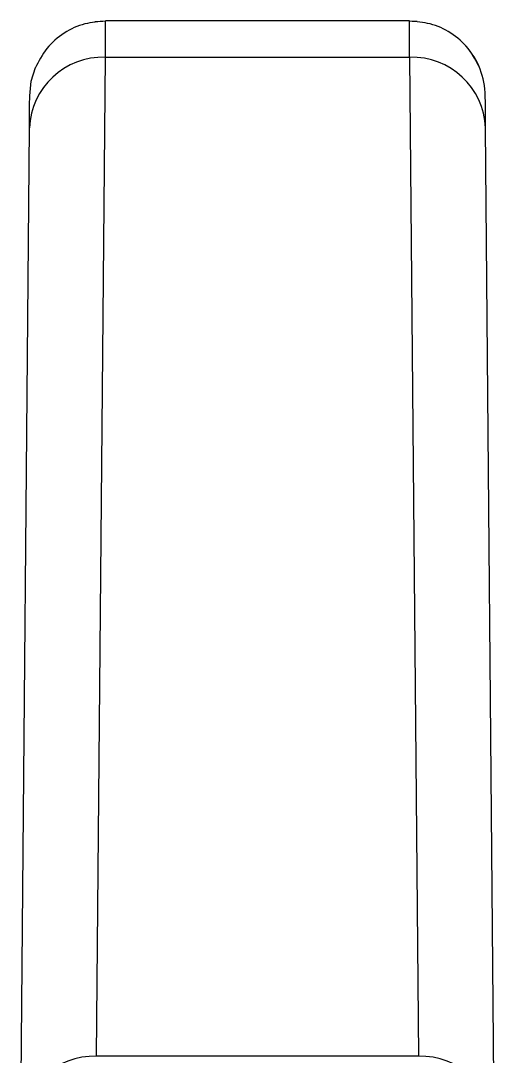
# Model space of a CAD drawing. Header units: inches. Extents: x 897.4 to 914.4, y -8.5 to 2.5.
# Drawn here: x 901.4625 to 901.5239, y -4.7446 to -4.6104 of the extents above; entities that cross this region are included whole.
import ezdxf

# ---------------------------------------------------------------- set-up
doc = ezdxf.new("R2010")
doc.units = ezdxf.units.IN
doc.header["$LTSCALE"] = 4
doc.header["$MEASUREMENT"] = 0
doc.layers.get('0').update_dxf_attribs({"linetype": 'CONTINUOUS'})

msp = doc.modelspace()

# ---------------------------------------------------------------- linework, layer by layer
for p, q in [((901.4721099227668, -4.610466201007668), (901.4735112332454, -4.610365955499046)), ((901.4734750069972, -4.615106607401297), (901.4735067599637, -4.610949865420335)), ((901.4735067599637, -4.610949865420335), (901.4735112332454, -4.610365955499046)), ((901.5128955449411, -4.610365955499046), (901.4735112332454, -4.610365955499046)), ((901.5128955449411, -4.610365955499046), (901.5139142798392, -4.610418828221589)), ((901.5129075714689, -4.611661923861242), (901.5128955449411, -4.610365955499046)), ((901.472344953385, -4.74460334477727), (901.4734750069972, -4.615106607401297)), ((901.4734750069972, -4.615106607401297), (901.5129317711893, -4.615106607401297)), ((901.5129317711893, -4.615106607401297), (901.5140618248015, -4.74460334477727)), ((901.462502780416, -4.753767375580271), (901.4636329073606, -4.624270674870541)), ((901.5239039977705, -4.753767375580271), (901.5227738708259, -4.624270674870541)), ((901.5140618248015, -4.74460334477727), (901.472344953385, -4.74460334477727))]:
    msp.add_line(p, q)
at = {"flags": 128}
msp.add_lwpolyline([(901.4636690602763, -4.62012258612295), (901.463872777923, -4.618214621497253), (901.4644160983131, -4.616446318591506)], dxfattribs=at)
for centre, radius, start, end in [((901.5128955580578, -4.620208468036038), 0.009842519685039823, 0.500000000003381, 41.98562334172559), ((901.4731794479915, -4.624656363339871), 0.009554328527541558, 88.2272971242578, 177.68645932217), ((901.513227330195, -4.624656363339873), 0.009554328527542027, 2.313540677840631, 91.77270287574221), ((901.4720493658099, -4.754153147969255), 0.009554376642157775, 88.22713464693004, 177.6859673183668), ((901.5143574123766, -4.754153147969255), 0.009554376642158661, 2.314032681632917, 91.77286535306345)]:
    msp.add_arc(centre, radius, start, end)
for points, knots in [([(901.4735106465855, -4.610441304628606), (901.4726013937841, -4.610502228281542), (901.4707208320799, -4.610628233599774), (901.4680566897151, -4.611870482484612), (901.4657537857645, -4.613840142192583), (901.464838499841, -4.615633817741026), (901.4643846386766, -4.616523244369519)], [0, 0, 0, 0, 0.2355716350521061, 0.4872209299818092, 0.7457291761575927, 1, 1, 1, 1]), ([(901.5220221395099, -4.616523244369519), (901.5215682783455, -4.615633817741026), (901.520652992422, -4.613840142192583), (901.5183500884713, -4.611870482484612), (901.5156859461066, -4.610628233599774), (901.5138053844024, -4.610502228281542), (901.512896131601, -4.610441304628606)], [0, 0, 0, 0, 0.2542708238424072, 0.5127790700181908, 0.7644283649478938, 1, 1, 1, 1]), ([(901.4636328742534, -4.62427066784), (901.463637415522, -4.623750289995101), (901.4636464647618, -4.622713349824674), (901.463656492848, -4.6215642449661), (901.463663748222, -4.620732861457148), (901.4636682459562, -4.620217472156561), (901.4636687973721, -4.620154286158889), (901.4636690740942, -4.620122576938613)], [0, 0, 0, 0, 0.2009831604611739, 0.4004926702854661, 0.5995084167026941, 0.7990175624179907, 1, 1, 1, 1])]:
    msp.add_open_spline(points, degree=3, knots=knots)
for points in [[(901.5129317578987, -4.61510662366687), (901.5129196912851, -4.611978275344545), (901.5129076246715, -4.610365948350999), (901.5128955580578, -4.610365948350999)], [(901.5227739028109, -4.62427066784), (901.5227500055865, -4.621532317166702), (901.52273770297, -4.620122576938989), (901.52273770297, -4.620122576938613)]]:
    msp.add_open_spline(points, degree=3)

doc.saveas('drawing.dxf')
